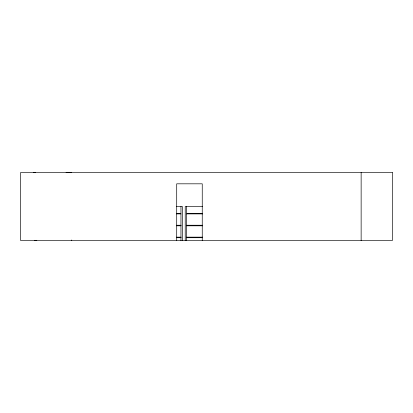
<?xml version="1.0" encoding="UTF-8"?>
<svg xmlns="http://www.w3.org/2000/svg" width="413" height="413" viewBox="0 0 413 413"><rect width="100%" height="100%" fill="white"/><g stroke="black" fill="none" stroke-linecap="round" stroke-linejoin="round"><path stroke-width="0.62" d="M66.049 172.438L71.723 172.464M33.453 172.603L35.724 172.603M176.496 206.515L182.381 206.515L182.381 240.562M202.597 206.515L185.22 206.515L185.22 240.562M176.496 213.325L180.961 213.325L180.961 206.515M202.597 213.325L186.64 213.325L186.64 206.515M176.496 213.893L181.09 213.893M186.511 213.893L202.633 213.893M176.496 225.24L181.09 225.24M186.511 225.24L202.633 225.24M176.496 225.808L181.09 225.808M186.511 225.808L202.633 225.808M176.496 237.155L181.09 237.155M186.511 237.155L202.633 237.155M176.496 237.723L181.09 237.723M186.511 237.723L202.633 237.723M361.138 172.464L361.138 240.562M202.246 240.562L202.246 183.816L176.707 183.816L176.707 240.562M186.64 213.893L186.64 237.155M186.64 237.723L186.64 240.562M180.961 213.893L180.961 225.24M180.961 225.808L180.961 237.155M180.961 237.723L180.961 240.562M71.723 239.994L71.723 240.562M36.824 240.273A4.254 4.254 0 0 1 34.62 240.273M392.35 172.464L20.65 172.464L20.65 240.562L392.35 240.562L392.35 172.464"/></g></svg>
